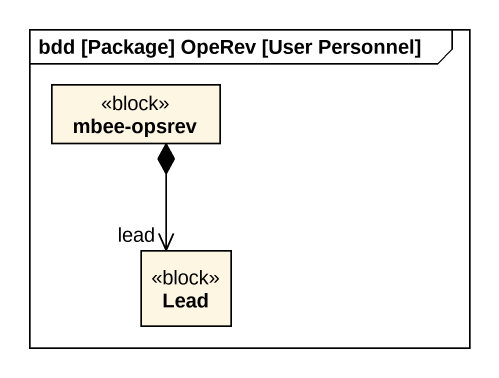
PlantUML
@startuml
mainframe bdd [Package] OpeRev [User Personnel]
hide circle
hide empty members
class "mbee-opsrev" as mbee_opsrev <<block>>
class Lead <<block>>
mbee_opsrev *--> "lead" Lead
@enduml
